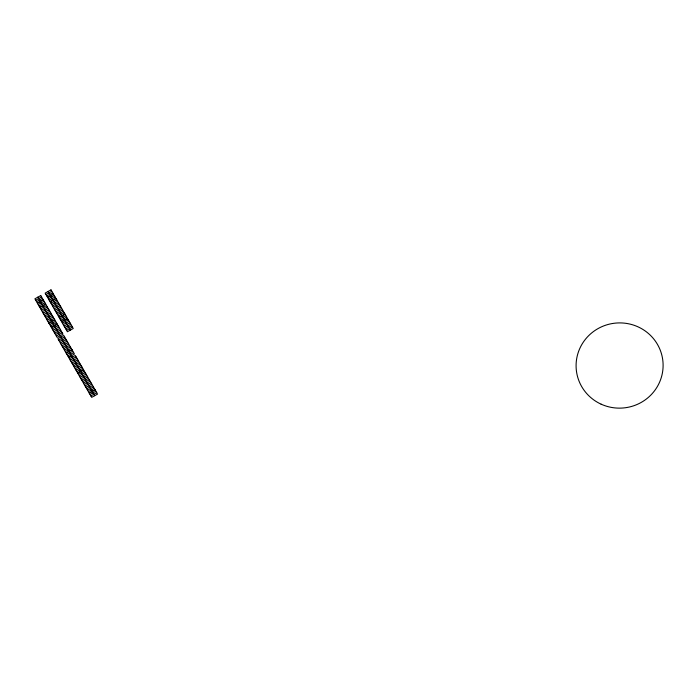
<?xml version="1.0" encoding="UTF-8"?>
<svg xmlns="http://www.w3.org/2000/svg" width="698" height="698" viewBox="0 0 698 698"><rect width="100%" height="100%" fill="white"/><g stroke="black" fill="none" stroke-linecap="round" stroke-linejoin="round"><path stroke-width="1.05" d="M35.72 300.219L41.575 296.982M45.955 294.53L51.809 291.293M36.54 301.649L42.395 298.412M46.783 295.961L52.638 292.724M38.189 304.511L44.044 301.274M48.432 298.823L54.287 295.594M39.018 305.942L44.873 302.714M49.253 300.253L55.116 297.025M55.927 298.439L50.081 301.693L55.936 298.456M40.667 308.813L46.522 305.576M50.91 303.124L56.765 299.887M41.487 310.244L47.351 307.007M51.731 304.555L57.585 301.318M42.316 311.674L48.171 308.437M52.559 305.986L58.414 302.749M43.136 313.105L49 309.868M53.38 307.417L59.234 304.18M43.965 314.536L49.82 311.299M54.208 308.848L60.063 305.611M44.794 315.967L50.649 312.73M55.029 310.278L60.883 307.041M45.614 317.398L51.469 314.161M55.857 311.709L61.712 308.472M46.443 318.829L52.298 315.592M56.678 313.14L62.532 309.903M47.263 320.26L53.118 317.023M57.506 314.571L63.361 311.334M48.092 321.691L53.947 318.454M58.327 316.002L64.181 312.765M48.912 323.122L54.758 319.876L48.921 323.13M49.741 324.553L55.596 321.316M59.976 318.864L65.83 315.627M50.561 325.983L56.416 322.746M60.805 320.295L66.659 317.058M52.21 328.845L58.065 325.608M62.454 323.157L68.308 319.92M53.039 330.276L58.894 327.039M63.274 324.587L69.137 321.35M53.859 331.707L59.714 328.47M64.103 326.018L69.957 322.781M54.688 333.138L60.543 329.901M64.931 327.449L70.786 324.212M55.508 334.569L61.372 331.332M65.752 328.88L71.606 325.643M56.337 336L62.192 332.763M66.58 330.311L72.435 327.074M58.702 340.101L64.556 336.864M59.522 341.531L65.376 338.294M60.351 342.962L66.205 339.734M61.171 344.393L67.034 341.165M62 345.833L67.854 342.596M62.82 347.264L68.683 344.027M63.649 348.695L69.503 345.458M64.478 350.126L70.332 346.889M65.298 351.556L71.152 348.319M66.947 354.418L72.801 351.181M67.776 355.849L73.63 352.612M71.519 355.675L68.605 357.289L74.442 354.026L63.727 335.433L57.882 338.687L91.691 397.354L97.537 394.108L75.279 355.474L69.425 358.711M70.245 360.142L76.099 356.905M71.074 361.573L76.928 358.336M71.894 363.004L77.748 359.767M72.723 364.435L78.577 361.198M73.543 365.865L79.398 362.628M74.372 367.296L80.226 364.059M75.192 368.727L81.055 365.49M76.021 370.158L81.875 366.921M76.841 371.589L82.704 368.352M83.516 369.774L77.67 373.02L83.524 369.783M78.499 374.451L84.353 371.214M79.319 375.882L85.173 372.645M80.148 377.313L86.002 374.084M80.968 378.744L86.822 375.515M81.797 380.183L87.651 376.946M82.617 381.614L88.472 378.377M83.446 383.045L89.3 379.808M84.266 384.476L90.121 381.239M85.095 385.907L90.949 382.67M85.915 387.338L91.77 384.101M86.744 388.769L92.598 385.532M87.564 390.199L93.419 386.962M88.393 391.63L94.247 388.393M90.042 394.492L95.896 391.255M90.862 395.923L96.725 392.686M48.057 291.494L70.332 330.119M37.814 297.182L60.098 335.808M60.796 337.064L94.623 395.722M40.746 295.551L34.9 298.805L57.157 337.431L63.012 334.185L40.746 295.551M50.989 289.862L45.143 293.116L67.401 331.742L73.246 328.496L50.989 289.862M43.215 299.835L37.369 303.08L43.224 299.843M53.458 294.146L47.604 297.392L53.467 294.155M45.693 304.127L39.838 307.373L45.693 304.145M65.001 314.187L59.156 317.433L65.01 314.196M57.236 324.169L51.39 327.414L57.245 324.177M67.479 318.48L61.625 321.726L67.488 318.489M71.973 349.733L66.127 352.987L71.981 349.75M95.068 389.816L89.213 393.061L95.076 389.824M601.109 404.168A43.512 42.604 -5.3 0 0 662.952 361.765A43.512 42.604 -5.3 0 0 594.74 330.643A43.512 42.604 -5.3 0 0 601.109 404.168"/></g></svg>
